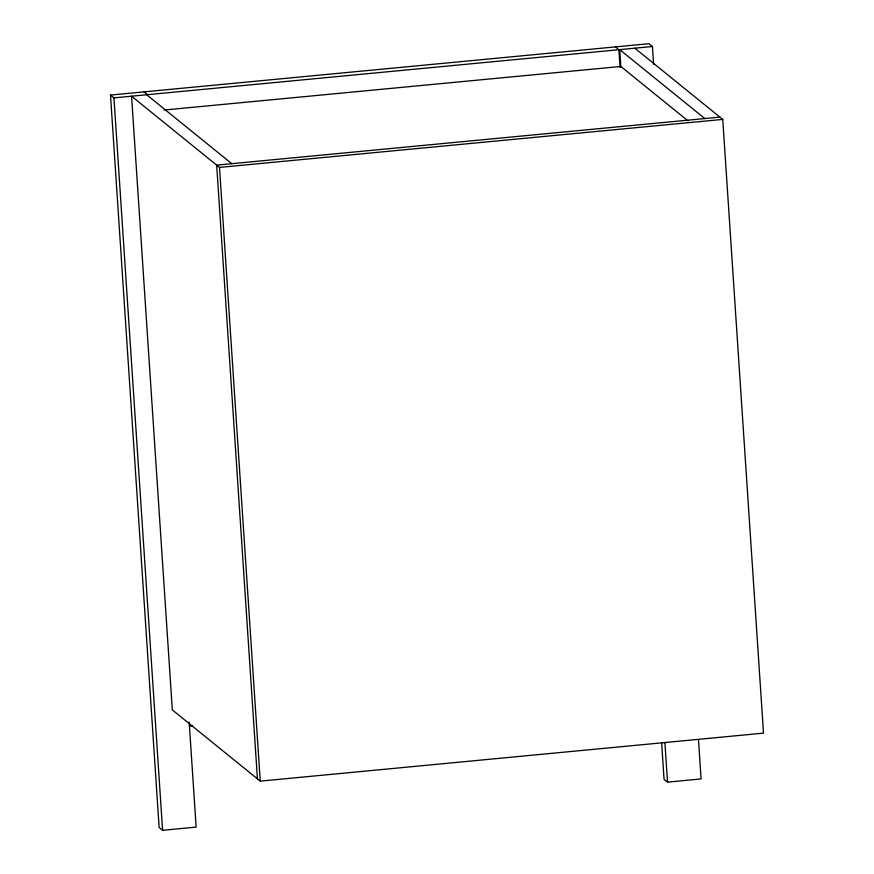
<?xml version="1.0" encoding="UTF-8"?>
<svg xmlns="http://www.w3.org/2000/svg" width="874" height="874" viewBox="0 0 874 874"><rect width="100%" height="100%" fill="white"/><g stroke="black" fill="none" stroke-linecap="round" stroke-linejoin="round"><path stroke-width="1.31" d="M189.166 722.033L196.147 827.099L162.597 830.3L159.134 827.492L110.495 95.069L648.967 43.7L652.43 46.508L653.61 64.206M110.495 95.069L113.948 97.877L652.43 46.508M164.093 110.037L620.835 66.457L688.078 120.929M719.914 117.116L216.665 165.12L257.426 778.843M219.494 167.415L722.743 119.41L763.505 733.133L260.255 781.138L172.331 709.917L131.57 96.195L219.494 167.415L260.255 781.138M189.44 726.076L192.16 725.813M661.629 742.572L664.065 779.324L667.528 782.132L701.079 778.931L698.457 739.448M634.819 48.179L722.743 119.41M704.815 118.558L619.721 49.621L620.901 67.309M615.416 46.901L618.879 49.709L620.059 67.396M144.046 91.868L147.498 94.676M146.657 94.753L231.763 163.678M664.906 742.649L667.528 782.132M113.948 97.877L162.597 830.3"/></g></svg>
